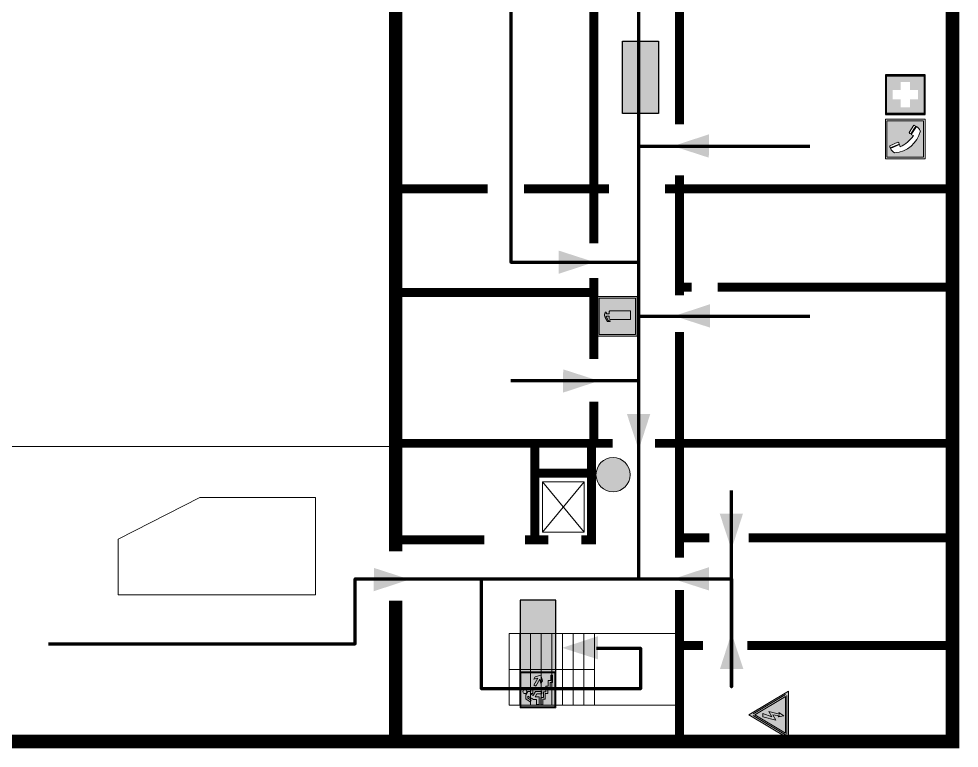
# Model space of a CAD drawing. Header units: millimetres. Extents: x 13114 to 67229, y 22859 to 38520.
# Drawn here: x 25839.2 to 26028.9, y 31753.3 to 31900.4 of the extents above; entities that cross this region are included whole.
import ezdxf

# ---------------------------------------------------------------- set-up
doc = ezdxf.new("R2010")
doc.units = ezdxf.units.MM
doc.layers.add('План_Штампы', color=7, linetype='Continuous')

# ---------------------------------------------------------------- blocks, each defined once
blk = doc.blocks.new('A$C7B8C2D5B')
at = {"lineweight": 0}
h = blk.add_hatch(color=5, dxfattribs=at)
h.dxf.hatch_style = 1
h.paths.add_polyline_path([(1.397, -3.024, 1), (-2.112, -3.024, 1)])
at = {"color": 5, "lineweight": 0}
blk.add_circle((-0.358, -3.024), 1.755, dxfattribs=at)
blk = doc.blocks.new('A$C32E8229D')
at = {"true_color": 0xffffff}
blk.add_hatch(color=7, dxfattribs=at).paths.add_polyline_path([(0, 0), (0, -8), (16, -8), (16, 0)])
h = blk.add_hatch(color=126)
h.paths.add_polyline_path([(0.2, -0.2), (15.8, -0.2), (15.8, -7.8), (0.2, -7.8)])
h.paths.add_polyline_path([(13.49, -2.05), (12.08, -2.05), (11.37, -2.63, 0.162397), (11.29, -2.84), (11.29, -3.63), (10.35, -3.63), (10.35, -4.05), (11.68, -4.05), (11.68, -3.48), (12.26, -4.28), (11.29, -5.1), (11.29, -6.78), (11.85, -6.78), (11.85, -5.44), (12.8, -4.64), (12.8, -5.94), (14.46, -5.94), (14.46, -5.39), (13.45, -5.39), (13.45, -3.97), (12.46, -2.59), (13.15, -2.59), (13.69, -3.34), (14.18, -3)], flags=16)
h.paths.add_polyline_path([(10.74, -1.82, 1), (11.8, -1.82, 1)], flags=16)
h.paths.add_polyline_path([(9.39, -3.59), (5.99, -3.59), (6.56, -3.03), (5.91, -3.03), (5.1, -3.83), (5.91, -4.64), (6.56, -4.64), (5.99, -4.09), (9.39, -4.09)], flags=16)
h.paths.add_polyline_path([(4.29, -1.08), (1.72, -1.08), (1.72, -6.6), (4.29, -6.6)], flags=16)
at = {"color": 126}
blk.add_lwpolyline([(16, -8), (0, -8), (0, 0), (16, 0)], close=True, dxfattribs=at)
blk = doc.blocks.new('A$C456E1F9C')
at = {"lineweight": 5}
h = blk.add_hatch(color=242, dxfattribs=at)
h.paths.add_polyline_path([(0.51, -1.47), (0.51, -13.26), (12.29, -13.26), (12.29, -1.47)])
h.paths.add_polyline_path([(5.42, -4.95, -0.254479), (4.78, -5.4), (3.52, -2.53, -0.209735), (4.23, -2.4)], flags=16)
h.paths.add_polyline_path([(8.53, -8.6), (10.87, -10.17), (10.54, -10.76), (8.03, -9.13, -0.192251)], flags=16)
h.paths.add_polyline_path([(4.61, -5.49, 0.005518), (3.87, -5.72, 0.128647), (7.49, -10.01, 0.00809), (7.83, -9.33), (10.47, -10.97, -0.16736), (8.99, -12.25, -0.327862), (1.95, -3.95, -0.166952), (3.36, -2.62)], flags=16)
at = {"color": 242, "lineweight": 5}
for p, q in [((0, -13.77), (0, -0.97)), ((12.8, -0.97), (0, -0.97)), ((4.61, -5.49), (3.36, -2.62)), ((3.52, -2.53), (4.78, -5.4)), ((4.23, -2.4), (5.42, -4.95)), ((12.8, -13.77), (12.8, -0.97)), ((10.81, -10.12), (8.53, -8.6)), ((7.83, -9.33), (10.47, -10.97)), ((8.03, -9.13), (10.54, -10.76)), ((10.54, -10.76), (10.8, -10.3)), ((10.8, -10.3), (10.81, -10.12)), ((0, -13.77), (12.8, -13.77))]:
    blk.add_line(p, q, dxfattribs=at)
blk.add_lwpolyline([(0.51, -1.47), (12.29, -1.47), (12.29, -13.26), (0.51, -13.26)], close=True, dxfattribs=at)
for centre, radius, start, end in [((4.59, -5.34), 2.99, 114.2845, 152.1974), ((4.02, -3.27), 0.891, 76.3284, 123.7092), ((11.12, -3.31), 9.19, 183.9915, 256.6009), ((14.98, -39.1), 35.17, 107.1487, 108.4135), ((13.86, -0.94), 11.08, 205.5536, 234.8762), ((4.68, -4.59), 0.824, 276.9621, 334.0723), ((8.94, -9.5), 0.989, 114.4092, 157.9388), ((-13.31, 0.8), 23.44, 332.5487, 334.4027), ((7.87, -9.46), 3, 291.9291, 329.9329)]:
    blk.add_arc(centre, radius, start, end, dxfattribs=at)
blk = doc.blocks.new('A$C3AD82952')
at = {"true_color": 0xf5f5ff}
h = blk.add_hatch(color=7, dxfattribs=at)
h.dxf.hatch_style = 1
h.paths.add_polyline_path([(8.21, 8.73, 0.414214), (7.89, 9.05), (7.22, 9.05), (7.22, 9.92), (7.59, 9.92, 1), (7.57, 10.36), (7.22, 10.36), (7.22, 10.6), (6.43, 10.6), (6.43, 10.36), (6.01, 10.36), (4.74, 9.59), (4.74, 8.69), (4.98, 8.73), (4.98, 9.26), (6.12, 9.91), (6.43, 9.91), (6.43, 9.05), (5.76, 9.05, 0.414214), (5.44, 8.73), (5.44, 2.2), (8.21, 2.2)], flags=0)
h.paths.add_polyline_path([(12.8, 12.8), (0, 12.8), (0, 0), (12.8, 0)])
h.paths.add_polyline_path([(0.51, 12.29), (12.29, 12.29), (12.29, 0.51), (0.51, 0.51)], flags=16)
h.paths.add_polyline_path([(4.74, 9.59), (6.01, 10.36), (6.43, 10.36), (6.43, 10.6), (7.22, 10.6), (7.22, 10.36), (7.59, 10.36, -0.94586), (7.59, 9.92), (7.22, 9.92), (7.22, 9.05), (7.89, 9.05, -0.414214), (8.21, 8.73), (8.21, 2.2), (5.44, 2.2), (5.44, 8.73, -0.414214), (5.76, 9.05), (6.43, 9.05), (6.43, 9.91), (6.12, 9.91), (4.98, 9.26), (4.98, 8.73), (4.74, 8.69)], flags=0)
h = blk.add_hatch(color=242)
h.dxf.hatch_style = 1
h.paths.add_polyline_path([(12.29, 12.29), (0.51, 12.29), (0.51, 0.51), (12.29, 0.51)])
h.paths.add_polyline_path([(4.74, 8.69), (4.74, 9.59), (6.01, 10.36), (6.43, 10.36), (6.43, 10.6), (7.22, 10.6), (7.22, 10.36), (7.59, 10.36, -0.94586), (7.59, 9.92), (7.22, 9.92), (7.22, 9.05), (7.89, 9.05, -0.414214), (8.21, 8.73), (8.21, 2.2), (5.44, 2.2), (5.44, 8.73, -0.414214), (5.76, 9.05), (6.43, 9.05), (6.43, 9.91), (6.12, 9.91), (4.98, 9.26), (4.98, 8.73)], flags=16)
h = blk.add_hatch(color=7, dxfattribs=at)
h.dxf.hatch_style = 1
h.paths.add_polyline_path([(8.21, 8.73, 0.414214), (7.89, 9.05), (7.22, 9.05), (7.22, 9.92), (7.59, 9.92, 1), (7.57, 10.36), (7.22, 10.36), (7.22, 10.6), (6.43, 10.6), (6.43, 10.36), (6.01, 10.36), (4.74, 9.59), (4.74, 8.69), (4.98, 8.73), (4.98, 9.26), (6.12, 9.91), (6.43, 9.91), (6.43, 9.05), (5.76, 9.05, 0.414214), (5.44, 8.73), (5.44, 2.2), (8.21, 2.2)])
at = {"color": 242, "lineweight": 5}
for p, q in [((0, 0), (0, 12.8)), ((0, 12.8), (12.8, 12.8)), ((12.8, 0), (12.8, 12.8)), ((6.01, 10.36), (4.74, 9.59)), ((4.74, 9.59), (4.74, 8.69)), ((4.98, 9.26), (6.12, 9.91)), ((4.98, 8.73), (4.98, 9.26)), ((6.01, 10.36), (6.43, 10.36)), ((6.12, 9.91), (6.43, 9.91)), ((7.22, 10.6), (6.43, 10.6)), ((6.43, 10.6), (6.43, 10.36)), ((6.43, 9.91), (6.43, 9.05)), ((7.22, 10.36), (7.22, 10.6)), ((7.59, 10.36), (7.22, 10.36)), ((7.22, 9.05), (7.22, 9.92)), ((7.59, 9.92), (7.22, 9.92)), ((4.74, 8.69), (4.98, 8.73)), ((5.44, 2.2), (5.44, 8.73)), ((5.76, 9.05), (6.43, 9.05)), ((7.89, 9.05), (7.22, 9.05)), ((8.21, 2.2), (8.21, 8.73)), ((0, 0), (12.8, 0)), ((5.44, 2.2), (8.21, 2.2))]:
    blk.add_line(p, q, dxfattribs=at)
blk.add_lwpolyline([(0.51, 12.29), (12.29, 12.29), (12.29, 0.51), (0.51, 0.51)], close=True, dxfattribs=at)
for centre, radius, start, end in [((7.58, 10.14), 0.223, 273.1875, 86.8125), ((5.76, 8.73), 0.32, 90, 180), ((7.89, 8.73), 0.32, 0, 90)]:
    blk.add_arc(centre, radius, start, end, dxfattribs=at)
blk = doc.blocks.new('A$C3E6D3DDE')
at = {"lineweight": 5}
h = blk.add_hatch(color=40, dxfattribs=at)
h.paths.add_polyline_path([(24.1, 1.45), (16.46, -11.35), (31.74, -11.35)])
h.paths.add_polyline_path([(24.09, -0.46), (30.03, -10.41), (18.14, -10.41)], flags=16)
h.paths.add_polyline_path([(24.54, -3.08), (23.41, -6.02), (25.13, -5.01), (24.33, -8.5), (24.82, -8.27), (23.79, -9.86), (23.4, -8.04), (23.8, -8.43), (24.04, -6.29), (22.39, -7.25), (23.44, -3.08)], flags=0)
h = blk.add_hatch(color=256, dxfattribs=at)
h.paths.add_polyline_path([(24.37, 0.03, 0.567511), (23.82, 0.03), (17.59, -10.4, 0.582454), (17.86, -10.88), (30.32, -10.88, 0.582149), (30.6, -10.4)])
h.paths.add_polyline_path([(24.09, -0.46), (18.14, -10.41), (30.03, -10.41)], flags=16)
h.paths.add_polyline_path([(24.54, -3.08), (23.41, -6.02), (25.13, -5.01), (24.33, -8.5), (24.82, -8.27), (23.79, -9.86), (23.4, -8.04), (23.8, -8.43), (24.04, -6.29), (22.39, -7.25), (23.44, -3.08)], flags=0)
h = blk.add_hatch(color=40, dxfattribs=at)
h.paths.add_polyline_path([(24.09, -0.46), (18.14, -10.41), (30.03, -10.41)])
h.paths.add_polyline_path([(24.82, -8.27), (23.79, -9.86), (23.4, -8.04), (23.8, -8.43), (24.04, -6.29), (22.39, -7.25), (23.44, -3.08), (24.54, -3.08), (23.41, -6.02), (25.13, -5.01), (24.33, -8.5)], flags=16)
at = {"color": 40, "lineweight": 5}
for p, q in [((16.46, -11.35), (24.1, 1.45)), ((24.1, 1.45), (31.74, -11.35))]:
    blk.add_line(p, q, dxfattribs=at)
at = {"lineweight": 5}
for p, q in [((17.59, -10.4), (23.82, 0.03)), ((24.37, 0.03), (30.6, -10.4)), ((18.14, -10.41), (24.09, -0.46)), ((24.09, -0.46), (30.03, -10.41)), ((23.44, -3.08), (22.39, -7.25)), ((23.41, -6.02), (24.54, -3.08)), ((25.13, -5.01), (23.41, -6.02)), ((24.54, -3.08), (23.44, -3.08)), ((24.33, -8.5), (25.13, -5.01)), ((22.39, -7.25), (24.04, -6.29)), ((23.8, -8.43), (23.4, -8.04)), ((23.4, -8.04), (23.79, -9.86)), ((23.79, -9.86), (24.82, -8.27)), ((24.04, -6.29), (23.8, -8.43)), ((24.82, -8.27), (24.33, -8.5)), ((17.86, -10.88), (30.32, -10.88)), ((18.14, -10.41), (30.03, -10.41))]:
    blk.add_line(p, q, dxfattribs=at)
at = {"color": 50, "lineweight": 5}
blk.add_line((31.74, -11.35), (16.46, -11.35), dxfattribs=at)
blk = doc.blocks.new('A$C7B4425F7')
at = {"true_color": 0xffffff}
blk.add_hatch(color=7, dxfattribs=at).paths.add_polyline_path([(0, 0), (-16, 0), (-16, -8), (0, -8)])
h = blk.add_hatch(color=126)
h.paths.add_polyline_path([(-0.2, -0.2), (-15.8, -0.2), (-15.8, -7.8), (-0.2, -7.8)])
h.paths.add_polyline_path([(-11.76, -2.03), (-11.76, -3.66), (-11.17, -3.66, -0.568275), (-11.17, -6.18), (-12.58, -6.18), (-12.58, -2.03)], flags=16)
h.paths.add_polyline_path([(-13.33, -4.12, -0.495768), (-13.59, -6.18), (-15.03, -6.18), (-15.03, -2.03), (-13.59, -2.03, -0.487973)], flags=16)
h.paths.add_polyline_path([(-10.25, -2.03), (-9.48, -2.03), (-9.48, -6.18), (-10.25, -6.18)], flags=16)
h.paths.add_polyline_path([(-13.84, -3.69), (-14.24, -3.69), (-14.24, -3.03), (-13.9, -3.03, -0.692621)], flags=0)
h.paths.add_polyline_path([(-9.15, -2.03), (-8.4, -2.03), (-8.04, -3.07), (-7.68, -2.03), (-6.93, -2.03), (-7.64, -4.1), (-6.93, -6.18), (-7.68, -6.18), (-8.04, -5.14), (-8.4, -6.18), (-9.15, -6.18), (-8.44, -4.1)], flags=16)
h.paths.add_polyline_path([(-11.76, -4.46), (-11.42, -4.46, -0.692621), (-11.36, -5.12), (-11.76, -5.12)], flags=0)
h.paths.add_polyline_path([(-13.9, -5.2), (-14.24, -5.2), (-14.24, -4.55), (-13.84, -4.55, -0.708038)], flags=0)
edge = h.paths.add_edge_path(flags=16)
edge.add_ellipse((-5.51, -4.08), major_axis=(0, 2.05), ratio=0.586184, start_angle=0, end_angle=360)
edge = h.paths.add_edge_path(flags=0)
edge.add_ellipse((-5.51, -4.08), major_axis=(0, 1.14), ratio=0.454828, start_angle=0, end_angle=360)
h.paths.add_polyline_path([(-4.13, -4.96, 0.377264), (-3.48, -4.52, 0.0555), (-3.16, -2.03), (-1.66, -2.03), (-1.66, -4.96), (-0.96, -4.96), (-0.96, -7.01), (-1.75, -7.01), (-1.75, -6.18), (-3.3, -6.18), (-3.3, -7.02), (-4.13, -7.02)], flags=16)
h.paths.add_polyline_path([(-2.73, -2.91), (-2.28, -2.91), (-2.28, -4.96), (-3.05, -4.96, 0.079136)], flags=0)
at = {"color": 126}
blk.add_lwpolyline([(-16, -8), (0, -8), (0, 0), (-16, 0)], close=True, dxfattribs=at)
blk = doc.blocks.new('вниз')
at = {"lineweight": 0, "true_color": 0xffffff}
h = blk.add_hatch(color=7, dxfattribs=at)
h.dxf.hatch_style = 1
h.paths.add_polyline_path([(40994.51, -4472.22), (40986.51, -4472.22), (40986.51, -4480.22), (40994.51, -4480.22)])
h.paths.add_polyline_path([(40994.31, -4472.42), (40994.31, -4480.01), (40986.71, -4480.01), (40986.71, -4472.42)], flags=16)
h.paths.add_polyline_path([(40988.43, -4473.53), (40989.43, -4473.53), (40990.19, -4473.96), (40990.19, -4474.6), (40991, -4474.6), (40991, -4475.06), (40989.73, -4475.06), (40989.73, -4474.46), (40989.3, -4475.18), (40990.17, -4475.7), (40990.17, -4477.11), (40989.63, -4477.11), (40989.63, -4476.01), (40988.94, -4475.59), (40988.94, -4476.46), (40988.94, -4476.46), (40987.47, -4476.46), (40987.26, -4476.46), (40987.26, -4475.92), (40988.4, -4475.92), (40988.4, -4475.2), (40989.1, -4473.99), (40988.66, -4473.99), (40988.24, -4474.7), (40987.86, -4474.47), (40988.41, -4473.56)], flags=0)
h.paths.add_polyline_path([(40990.55, -4473.29, -1), (40989.69, -4473.29, -1)], flags=0)
h.paths.add_polyline_path([(40988.85, -4476.89), (40988.85, -4477.43), (40990.1, -4477.43), (40990.1, -4477.99), (40991.34, -4477.99), (40991.34, -4478.54), (40992.59, -4478.54), (40992.59, -4479.09), (40993.83, -4479.09), (40993.83, -4479.52), (40992.17, -4479.52), (40992.17, -4478.97), (40990.91, -4478.97), (40990.91, -4478.41), (40989.68, -4478.41), (40989.68, -4477.86), (40988.43, -4477.86), (40988.43, -4477.31), (40987.6, -4477.31), (40987.18, -4477.31), (40987.18, -4476.89)], flags=0)
h.paths.add_polyline_path([(40991.61, -4475.33), (40993.12, -4476.2), (40992.9, -4475.27), (40993.48, -4475.6), (40993.83, -4476.88), (40992.56, -4477.22), (40991.97, -4476.88), (40992.9, -4476.61), (40991.38, -4475.74), (40991.58, -4475.39)], flags=0)
h.paths.add_polyline_path([(40990.19, -4473.96), (40989.43, -4473.53), (40988.43, -4473.53), (40988.41, -4473.56), (40987.86, -4474.47), (40988.24, -4474.7), (40988.66, -4473.99), (40989.1, -4473.99), (40988.4, -4475.2), (40988.4, -4475.92), (40987.26, -4475.92), (40987.26, -4476.46), (40987.47, -4476.46), (40988.94, -4476.46), (40988.94, -4476.27), (40988.94, -4475.59), (40989.63, -4476.01), (40989.63, -4477.11), (40990.17, -4477.11), (40990.17, -4475.7), (40989.3, -4475.18), (40989.73, -4474.46), (40989.73, -4475.06), (40991, -4475.06), (40991, -4474.6), (40990.19, -4474.6)], flags=0)
h.paths.add_polyline_path([(40990.55, -4473.29, 1), (40989.69, -4473.29, 1)], flags=0)
h.paths.add_polyline_path([(40991.61, -4475.33), (40991.58, -4475.39), (40991.38, -4475.74), (40992.9, -4476.61), (40991.97, -4476.88), (40992.56, -4477.22), (40993.83, -4476.88), (40993.48, -4475.6), (40992.9, -4475.27), (40993.12, -4476.2)], flags=0)
h.paths.add_polyline_path([(40990.1, -4477.43), (40988.85, -4477.43), (40988.85, -4476.89), (40987.18, -4476.89), (40987.18, -4477.31), (40987.6, -4477.31), (40988.43, -4477.31), (40988.43, -4477.86), (40989.68, -4477.86), (40989.68, -4478.41), (40990.91, -4478.41), (40990.91, -4478.97), (40992.17, -4478.97), (40992.17, -4479.52), (40993.83, -4479.52), (40993.83, -4479.09), (40992.59, -4479.09), (40992.59, -4478.54), (40991.34, -4478.54), (40991.34, -4477.99), (40990.1, -4477.99)], flags=0)
at = {"lineweight": 0}
h = blk.add_hatch(color=126, dxfattribs=at)
h.dxf.hatch_style = 1
h.paths.add_polyline_path([(40994.31, -4472.42), (40986.71, -4472.42), (40986.71, -4480.01), (40994.31, -4480.01)])
h.paths.add_polyline_path([(40988.43, -4473.53), (40989.43, -4473.53), (40990.19, -4473.96), (40990.19, -4474.6), (40991, -4474.6), (40991, -4475.06), (40989.73, -4475.06), (40989.73, -4474.46), (40989.3, -4475.18), (40990.17, -4475.7), (40990.17, -4477.11), (40989.63, -4477.11), (40989.63, -4476.01), (40988.94, -4475.59), (40988.94, -4476.46), (40988.94, -4476.46), (40987.47, -4476.46), (40987.26, -4476.46), (40987.26, -4475.92), (40988.4, -4475.92), (40988.4, -4475.2), (40989.1, -4473.99), (40988.66, -4473.99), (40988.24, -4474.7), (40987.86, -4474.47), (40988.41, -4473.56)], flags=16)
h.paths.add_polyline_path([(40990.55, -4473.29, -1), (40989.69, -4473.29, -1)], flags=16)
h.paths.add_polyline_path([(40988.85, -4476.89), (40988.85, -4477.43), (40990.1, -4477.43), (40990.1, -4477.99), (40991.34, -4477.99), (40991.34, -4478.54), (40992.59, -4478.54), (40992.59, -4479.09), (40993.83, -4479.09), (40993.83, -4479.52), (40992.17, -4479.52), (40992.17, -4478.97), (40990.91, -4478.97), (40990.91, -4478.41), (40989.68, -4478.41), (40989.68, -4477.86), (40988.43, -4477.86), (40988.43, -4477.31), (40987.6, -4477.31), (40987.18, -4477.31), (40987.18, -4476.89)], flags=16)
h.paths.add_polyline_path([(40991.61, -4475.33), (40993.12, -4476.2), (40992.9, -4475.27), (40993.48, -4475.6), (40993.83, -4476.88), (40992.56, -4477.22), (40991.97, -4476.88), (40992.9, -4476.61), (40991.38, -4475.74), (40991.58, -4475.39)], flags=16)
at = {"lineweight": 0, "true_color": 0xffffff}
h = blk.add_hatch(color=7, dxfattribs=at)
h.dxf.hatch_style = 1
h.paths.add_polyline_path([(40989.73, -4474.46), (40989.73, -4475.06), (40991, -4475.06), (40991, -4474.6), (40990.19, -4474.6), (40990.19, -4473.96), (40989.43, -4473.53), (40988.43, -4473.53), (40988.41, -4473.56), (40987.86, -4474.47), (40988.24, -4474.7), (40988.66, -4473.99), (40989.1, -4473.99), (40988.4, -4475.2), (40988.4, -4475.92), (40987.26, -4475.92), (40987.26, -4476.46), (40987.47, -4476.46), (40988.94, -4476.46), (40988.94, -4475.59), (40989.63, -4476.01), (40989.63, -4477.11), (40990.17, -4477.11), (40990.17, -4475.7), (40989.3, -4475.18)])
h.paths.add_polyline_path([(40989.69, -4473.29, 1), (40990.55, -4473.29, 1)])
h.paths.add_polyline_path([(40991.61, -4475.33), (40991.58, -4475.39), (40991.38, -4475.74), (40992.9, -4476.61), (40991.97, -4476.88), (40992.56, -4477.22), (40993.83, -4476.88), (40993.48, -4475.6), (40992.9, -4475.27), (40993.12, -4476.2)])
h.paths.add_polyline_path([(40990.1, -4477.43), (40988.85, -4477.43), (40988.85, -4476.89), (40987.18, -4476.89), (40987.18, -4477.31), (40987.6, -4477.31), (40988.43, -4477.31), (40988.43, -4477.86), (40989.68, -4477.86), (40989.68, -4478.41), (40990.91, -4478.41), (40990.91, -4478.97), (40992.17, -4478.97), (40992.17, -4479.52), (40993.83, -4479.52), (40993.83, -4479.09), (40992.59, -4479.09), (40992.59, -4478.54), (40991.34, -4478.54), (40991.34, -4477.99), (40990.1, -4477.99)])
at = {"color": 126, "lineweight": 0}
for points in [[(40986.51, -4472.22), (40994.51, -4472.22), (40994.51, -4480.22), (40986.51, -4480.22)], [(40986.71, -4472.42), (40994.31, -4472.42), (40994.31, -4480.01), (40986.71, -4480.01)]]:
    blk.add_lwpolyline(points, close=True, dxfattribs=at)
for points in [[(40987.47, -4476.46), (40987.26, -4476.46), (40987.26, -4475.92), (40988.4, -4475.92), (40988.4, -4475.2), (40989.1, -4473.99), (40988.66, -4473.99), (40988.24, -4474.7), (40987.86, -4474.47), (40988.41, -4473.56), (40988.43, -4473.53), (40989.43, -4473.53), (40990.19, -4473.96), (40990.19, -4474.6), (40991, -4474.6), (40991, -4475.06), (40989.73, -4475.06), (40989.73, -4474.46), (40989.3, -4475.18), (40990.17, -4475.7), (40990.17, -4477.11), (40989.63, -4477.11), (40989.63, -4476.01), (40988.94, -4475.59), (40988.94, -4476.46)], [(40987.47, -4476.46), (40988.94, -4476.46), (40988.94, -4476.27)], [(40991.58, -4475.39), (40991.38, -4475.74), (40992.9, -4476.61), (40991.97, -4476.88), (40992.56, -4477.22), (40993.83, -4476.88), (40993.48, -4475.6), (40992.9, -4475.27), (40993.12, -4476.2), (40991.61, -4475.33), (40991.58, -4475.39)], [(40987.6, -4477.31), (40987.18, -4477.31), (40987.18, -4476.89), (40988.85, -4476.89), (40988.85, -4477.43), (40990.1, -4477.43), (40990.1, -4477.99), (40991.34, -4477.99), (40991.34, -4478.54), (40992.59, -4478.54), (40992.59, -4479.09), (40993.83, -4479.09), (40993.83, -4479.52), (40992.17, -4479.52), (40992.17, -4478.97), (40990.91, -4478.97), (40990.91, -4478.41), (40989.68, -4478.41), (40989.68, -4477.86), (40988.43, -4477.86), (40988.43, -4477.31), (40987.6, -4477.31)]]:
    blk.add_lwpolyline(points, dxfattribs=at)
blk.add_circle((40990.12, -4473.29), 0.432, dxfattribs=at)
blk = doc.blocks.new('A$C18900ED3')
h = blk.add_hatch(color=126)
h.paths.add_polyline_path([(-0.18, -0.18), (-7.02, -0.18), (-7.02, -7.02), (-0.18, -7.02)])
h.paths.add_polyline_path([(-5.89, -4.46), (-5.89, -2.77), (-4.46, -2.77), (-4.46, -1.31), (-2.77, -1.31), (-2.77, -2.77), (-1.33, -2.77), (-1.33, -4.46), (-2.77, -4.46), (-2.77, -5.89), (-4.46, -5.89), (-4.46, -4.46)], flags=16)
at = {"color": 126}
for p, q in [((-7.2, 0), (-7.2, -7.2)), ((0, 0), (-7.2, 0)), ((0, -7.2), (0, 0)), ((-7.02, -7.02), (-7.02, -0.18)), ((-7.02, -0.18), (-0.18, -0.18)), ((-0.18, -0.18), (-0.18, -7.02)), ((-7.2, -7.2), (0, -7.2)), ((-0.18, -7.02), (-7.02, -7.02))]:
    blk.add_line(p, q, dxfattribs=at)

msp = doc.modelspace()

# ---------------------------------------------------------------- linework, layer by layer
at = {"lineweight": 100}
for points, const_width in [([(25702.53, 31828.18), (25702.53, 31977.17), (26027.57, 31977.17), (26027.57, 31754.62), (25702.53, 31754.62), (25702.53, 31819.47)], 2.7), ([(25915.24, 31977.17), (25915.24, 31792.96)], 2.7), ([(25972.5, 31921.11), (25972.5, 31879.13)], 1.8), ([(25955.23, 31919.27), (25955.23, 31855.09)], 1.8), ([(25972.5, 31868.83), (25972.5, 31844.61)], 1.8), ([(25933.78, 31866.11), (25916.51, 31866.11)], 1.8), ([(25955.23, 31866.11), (25941.13, 31866.11)], 1.8), ([(25955.23, 31866.11), (25958.25, 31866.11)], 1.8), ([(25969.58, 31866.11), (26027.07, 31866.11)], 1.8), ([(25955.23, 31848.11), (25955.23, 31831.77)], 1.8), ([(25955.23, 31845.17), (25916.14, 31845.17)], 1.8), ([(25972.5, 31846.24), (25974.93, 31846.24)], 1.8), ([(25980.21, 31846.24), (26027.58, 31846.24)], 1.8), ([(25972.5, 31837.2), (25972.5, 31791.67)], 1.8), ([(25955.23, 31814.76), (25955.23, 31823.14)], 1.8), ([(25915.24, 31814.76), (25959.02, 31814.76)], 1.8), ([(25967.57, 31814.76), (26027.04, 31814.76)], 1.8), ([(25946.04, 31795.31), (25943.33, 31795.31), (25943.33, 31808.73), (25954.76, 31808.73), (25954.76, 31795.31), (25952.68, 31795.31)], 1.8), ([(25972.5, 31795.71), (25978.54, 31795.71)], 1.8), ([(25986.44, 31795.71), (26026.87, 31795.71)], 1.8), ([(25933.16, 31795.31), (25915.67, 31795.31)], 1.8), ([(25943.33, 31795.31), (25941.33, 31795.31)], 1.8), ([(25972.5, 31785.21), (25972.5, 31754.53)], 1.8), ([(25915.24, 31783.03), (25915.24, 31754.62)], 2.7), ([(25972.5, 31774), (25977.26, 31774)], 1.8), ([(25986.21, 31774), (26026.64, 31774)], 1.8)]:
    msp.add_lwpolyline(points, dxfattribs=dict(at, const_width=const_width))
at = {"color": 126, "lineweight": 100, "true_color": 0x008754}
for points in [[(25964.28, 31924.97), (25938.5, 31924.97), (25938.5, 31963.98), (25938.5, 31899.63)], [(25964.28, 31787.4), (25964.28, 31924.97), (25998.78, 31924.97)], [(25938.5, 31899.63), (25938.5, 31851.33), (25964.28, 31851.33)], [(25964.28, 31874.69), (25998.78, 31874.69)], [(25964.28, 31840.44), (25998.78, 31840.44)], [(25964.28, 31827.37), (25938.5, 31827.37)], [(25932.47, 31787.4), (25982.97, 31787.4), (25982.97, 31765.67), (25982.97, 31805.25)], [(25845.23, 31774.31), (25907.08, 31774.31), (25907.08, 31787.4), (25932.47, 31787.4), (25932.47, 31765.28), (25964.73, 31765.28), (25964.73, 31773.41), (25955.75, 31773.41)]]:
    msp.add_lwpolyline(points, dxfattribs=at)
at = {"lineweight": 0}
for points in [[(25701.78, 31832.22), (25721.78, 31832.22), (25721.78, 31814.1), (25915.97, 31814.1)], [(25944.85, 31796.84), (25953.3, 31807.01)], [(25944.85, 31807.01), (25953.3, 31796.84)], [(25899.11, 31784.76), (25899.11, 31803.84), (25875.72, 31803.84), (25859.25, 31795.42), (25859.25, 31784.2), (25899.11, 31784.2), (25899.11, 31785.14)], [(25938.15, 31776.4), (25971.99, 31776.4)], [(25938.15, 31761.94), (25972.27, 31761.94)]]:
    msp.add_lwpolyline(points, dxfattribs=at)
at = {"lineweight": 0, "const_width": 1.8}
for points in [[(25943.33, 31808.73), (25943.33, 31814.58)], [(25954.76, 31808.73), (25954.76, 31814.58)]]:
    msp.add_lwpolyline(points, dxfattribs=at)
at = {"lineweight": 0}
for points in [[(25944.85, 31807.01), (25953.3, 31807.01), (25953.3, 31796.84), (25944.85, 31796.84)], [(25938.15, 31776.4), (25940.3, 31776.4), (25940.3, 31769.17), (25938.15, 31769.17)], [(25940.3, 31776.4), (25942.44, 31776.4), (25942.44, 31769.17), (25940.3, 31769.17)], [(25942.44, 31776.4), (25944.59, 31776.4), (25944.59, 31769.17), (25942.44, 31769.17)], [(25944.59, 31776.4), (25946.74, 31776.4), (25946.74, 31769.17), (25944.59, 31769.17)], [(25946.74, 31776.4), (25948.89, 31776.4), (25948.89, 31769.17), (25946.74, 31769.17)], [(25948.89, 31776.4), (25951.03, 31776.4), (25951.03, 31769.17), (25948.89, 31769.17)], [(25951.03, 31776.4), (25953.18, 31776.4), (25953.18, 31769.17), (25951.03, 31769.17)], [(25953.18, 31776.4), (25955.33, 31776.4), (25955.33, 31769.17), (25953.18, 31769.17)], [(25938.15, 31769.17), (25940.3, 31769.17), (25940.3, 31761.94), (25938.15, 31761.94)], [(25940.3, 31769.17), (25942.44, 31769.17), (25942.44, 31761.94), (25940.3, 31761.94)], [(25942.44, 31769.17), (25944.59, 31769.17), (25944.59, 31761.94), (25942.44, 31761.94)], [(25944.59, 31769.17), (25946.74, 31769.17), (25946.74, 31761.94), (25944.59, 31761.94)], [(25946.74, 31769.17), (25948.89, 31769.17), (25948.89, 31761.94), (25946.74, 31761.94)], [(25948.89, 31769.17), (25951.03, 31769.17), (25951.03, 31761.94), (25948.89, 31761.94)], [(25951.03, 31769.17), (25953.18, 31769.17), (25953.18, 31761.94), (25951.03, 31761.94)], [(25953.18, 31769.17), (25955.33, 31769.17), (25955.33, 31761.94), (25953.18, 31761.94)]]:
    msp.add_lwpolyline(points, close=True, dxfattribs=at)
at = {"layer": 'План_Штампы', "color": 126, "true_color": 0x008754}
for points in [[(25978.43, 31877.09), (25978.42, 31872.38), (25971.2, 31874.72)], [(25948.1, 31848.94), (25948.11, 31853.65), (25955.33, 31851.32)], [(25978.65, 31842.82), (25978.64, 31838.11), (25971.42, 31840.45)], [(25949.02, 31824.99), (25949.04, 31829.69), (25956.25, 31827.36)], [(25961.9, 31820.67), (25966.6, 31820.66), (25964.27, 31813.45)], [(25980.61, 31800.59), (25985.31, 31800.58), (25982.98, 31793.36)], [(25910.84, 31784.93), (25910.85, 31789.64), (25918.07, 31787.3)], [(25978.45, 31789.78), (25978.44, 31785.08), (25971.22, 31787.41)], [(25956.09, 31775.88), (25956.08, 31771.18), (25948.86, 31773.51)], [(25985.38, 31769.25), (25980.67, 31769.26), (25983, 31776.48)]]:
    msp.add_solid(points, dxfattribs=at)

# ---------------------------------------------------------------- block references
at = {"rotation": 89.99999999999999}
for name, p, xscale, yscale, zscale in [('A$C18900ED3', (26014.04, 31889.11), 1.111111111007631, 1.111111111007631, 1.111111111007631), ('A$C456E1F9C', (26013.43, 31872.15), 0.625, 0.625, 0.625), ('A$C3AD82952', (25963.97, 31836.37), 0.625, 0.625, 0.625), ('A$C3E6D3DDE', (25987.38, 31744.95), 0.625, 0.625, 0.625)]:
    msp.add_blockref(name, p, dxfattribs=dict(at, xscale=xscale, yscale=yscale, zscale=zscale))
at = {"xscale": 1.959677417948842, "yscale": 1.959677417948842, "zscale": 1.959677417948842}
msp.add_blockref('A$C7B8C2D5B', (25959.8, 31814.36), dxfattribs=at)
at = {"color": 126, "true_color": 0x008754, "xscale": 0.9, "yscale": 0.9, "zscale": 0.9, "rotation": 89.99999999999999}
msp.add_blockref('вниз', (21915.35, -5126.44), dxfattribs=at)
at = {"layer": 'План_Штампы', "color": 126, "true_color": 0x008754, "xscale": 0.9112597989264004, "yscale": 0.9112597989264004, "zscale": 0.9112597989264004, "rotation": 89.99786532371438}
msp.add_blockref('A$C32E8229D', (25961.01, 31881.29), dxfattribs=at)
at = {"layer": 'План_Штампы', "xscale": 0.9, "yscale": 0.9, "zscale": 0.9, "rotation": 89.99999999999999}
msp.add_blockref('A$C7B4425F7', (25940.35, 31783.1), dxfattribs=at)

doc.saveas('drawing.dxf')
